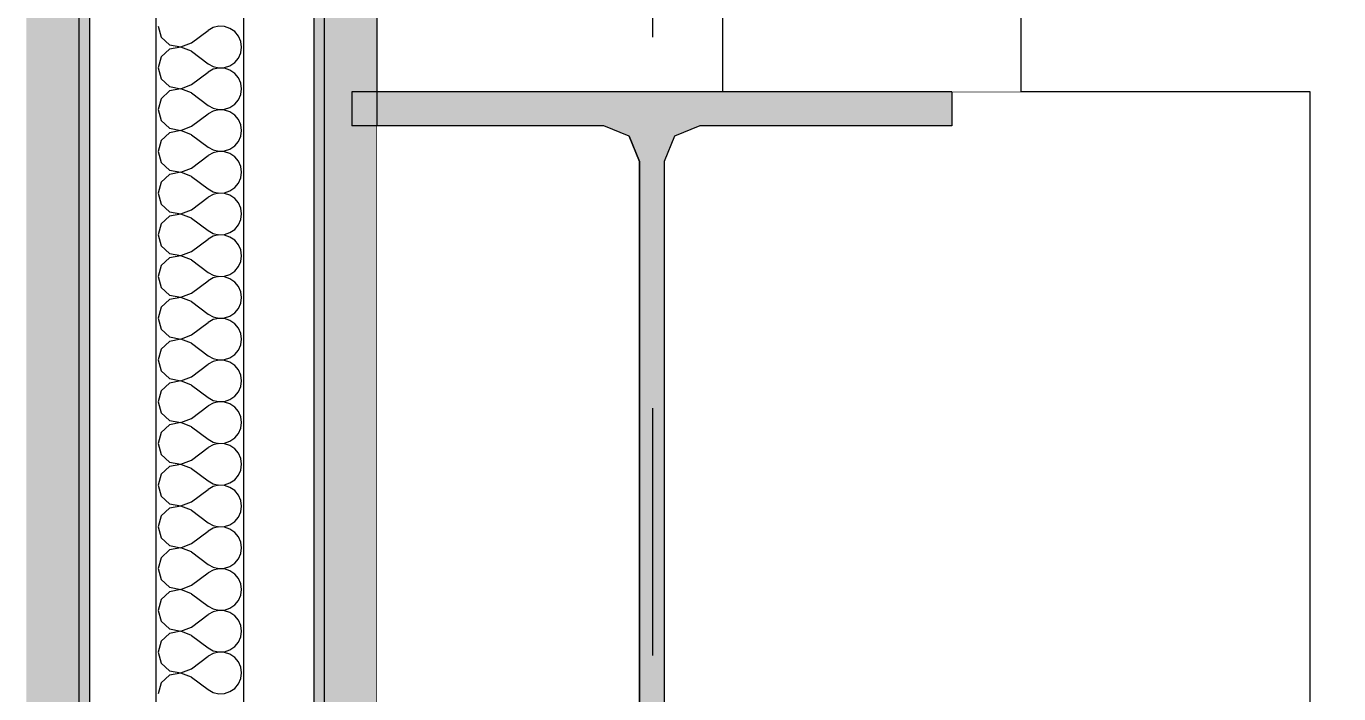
# Model space of a CAD drawing. Header units: millimetres. Extents: x -48147 to 1436659, y -488302 to 18123.
# Drawn here: x 1419576 to 1419950.3, y -467454.5 to -467264.1 of the extents above; entities that cross this region are included whole.
import ezdxf
from ezdxf.enums import TextEntityAlignment as Align

# ---------------------------------------------------------------- set-up
doc = ezdxf.new("R2010")
doc.units = ezdxf.units.MM
doc.header["$MEASUREMENT"] = 0
doc.linetypes.add('Double Dashed', pattern=[546.805537, 264.583325, -105.833328, 70.555556, -105.833328])
doc.linetypes.add('Wipeout_Contour', pattern=[1000, 0, -1000])
for name, color, linetype in [('New_A-15-MG_Structural_Grid_Phase_2', 7, 'Continuous'), ('New_A-25-M_Wall_Int', 7, 'Continuous'), ('New_A-95-D_1_20', 7, 'Continuous'), ('S-280-M_STRUCT_FRAME.IFC Import', 7, 'Continuous')]:
    doc.layers.add(name, color=color, linetype=linetype)
doc.layers.add('New_A-15-MG_Structural_Grid_Phase_2_Pen_No__222', color=7, linetype='Continuous', lineweight=13, true_color=0x65af33)
doc.layers.add('New_A-25-M_Wall_Int_Pen_No__107', color=7, linetype='Continuous', lineweight=15, true_color=0xa6a6a6)
for name, color, linetype, lineweight in [('New_A-25-M_Wall_Int_Pen_No__1', 7, 'Continuous', 13), ('New_A-25-M_Wall_Int_Pen_No__87', 8, 'Continuous', 20), ('New_A-95-D_1_20_Pen_No__1', 7, 'Continuous', 13), ('S-280-M_STRUCT_FRAME.IFC Import_Pen_No__1', 7, 'Continuous', 13), ('S-280-M_STRUCT_FRAME.IFC Import_Pen_No__160', 5, 'Continuous', 200), ('S-280-M_STRUCT_FRAME.IFC Import_Pen_No__90', 8, 'Continuous', 20)]:
    doc.layers.add(name, color=color, linetype=linetype, lineweight=lineweight)
doc.styles.add('GENERATED_STYLE_1', font='')
doc.styles.add('GENERATED_STYLE_2', font='')
doc.styles.get('GENERATED_STYLE_1').set_extended_font_data('Arial')
doc.styles.get('GENERATED_STYLE_2').set_extended_font_data('Swis721 BT')
doc.dimstyles.new('GENERATED_STYLE__4', dxfattribs={"dimtxt": 125, "dimasz": 47.5, "dimexe": 0.18, "dimexo": 50, "dimgap": 0.09, "dimtad": 1, "dimdec": 0, "dimzin": 0, "dimdsep": 46, "dimtxsty": 'GENERATED_STYLE_1', "dimblk": 'ARROWHEAD_2', "dimblk1": 'ARROWHEAD_2', "dimblk2": 'ARROWHEAD_2', "dimcen": 0.09, "dimclrd": 7, "dimclre": 7, "dimclrt": 7, "dimadec": 0, "dimazin": 0, "dimtfac": 1, "dimtdec": 4, "dimtmove": 0, "dimatfit": 3, "dimfxl": 1, "dimtolj": 1, "dimtzin": 0, "dimarcsym": 0})

# ---------------------------------------------------------------- blocks, each defined once
blk = doc.blocks.new('*X202', base_point=(1424163.9, -483032.8))
at = {"layer": 'New_A-25-M_Wall_Int_Pen_No__107', "linetype": 'Continuous'}
for p, q in [((1419613.58, -467264.08), (1419614.47, -467267.21)), ((1419623.11, -467268.84), (1419627.87, -467265.27)), ((1419629.31, -467264.48), (1419627.87, -467265.27)), ((1419630.9, -467264.11), (1419629.31, -467264.48)), ((1419632.55, -467264.19), (1419630.9, -467264.11)), ((1419634.1, -467264.71), (1419632.55, -467264.19)), ((1419635.46, -467265.64), (1419634.1, -467264.71)), ((1419636.5, -467266.91), (1419635.46, -467265.64)), ((1419614.47, -467267.21), (1419616.87, -467269.41)), ((1419616.87, -467269.41), (1419620.07, -467270.01)), ((1419620.07, -467270.01), (1419623.11, -467268.84)), ((1419637.17, -467268.41), (1419636.5, -467266.91)), ((1419637.39, -467270.04), (1419637.17, -467268.41)), ((1419614.47, -467272.86), (1419613.58, -467275.99)), ((1419616.87, -467270.66), (1419614.47, -467272.86)), ((1419620.07, -467270.06), (1419616.87, -467270.66)), ((1419623.11, -467271.23), (1419620.07, -467270.06)), ((1419623.11, -467271.23), (1419627.87, -467274.8)), ((1419635.46, -467274.43), (1419636.5, -467273.16)), ((1419636.5, -467273.16), (1419637.17, -467271.66)), ((1419637.17, -467271.66), (1419637.39, -467270.04)), ((1419613.58, -467275.99), (1419614.47, -467279.12)), ((1419627.87, -467274.8), (1419629.31, -467275.59)), ((1419629.31, -467276.38), (1419627.87, -467277.18)), ((1419629.31, -467275.59), (1419630.9, -467275.96)), ((1419630.9, -467276.01), (1419629.31, -467276.38)), ((1419630.9, -467275.96), (1419632.55, -467275.88)), ((1419632.55, -467276.09), (1419630.9, -467276.01)), ((1419632.55, -467275.88), (1419634.1, -467275.36)), ((1419634.1, -467276.62), (1419632.55, -467276.09)), ((1419634.1, -467275.36), (1419635.46, -467274.43)), ((1419635.46, -467277.55), (1419634.1, -467276.62)), ((1419614.47, -467279.12), (1419616.87, -467281.31)), ((1419620.07, -467281.92), (1419623.11, -467280.75)), ((1419623.11, -467280.75), (1419627.87, -467277.18)), ((1419636.5, -467278.81), (1419635.46, -467277.55)), ((1419637.17, -467280.31), (1419636.5, -467278.81)), ((1419637.39, -467281.94), (1419637.17, -467280.31)), ((1419616.87, -467282.57), (1419614.47, -467284.76)), ((1419616.87, -467281.31), (1419620.07, -467281.92)), ((1419620.07, -467281.96), (1419616.87, -467282.57)), ((1419623.11, -467283.13), (1419620.07, -467281.96)), ((1419623.11, -467283.13), (1419627.87, -467286.7)), ((1419636.5, -467285.07), (1419637.17, -467283.57)), ((1419637.17, -467283.57), (1419637.39, -467281.94)), ((1419614.47, -467284.76), (1419613.58, -467287.89)), ((1419613.58, -467287.89), (1419614.47, -467291.02)), ((1419627.87, -467286.7), (1419629.31, -467287.5)), ((1419629.31, -467287.5), (1419630.9, -467287.87)), ((1419630.9, -467287.92), (1419629.31, -467288.29)), ((1419630.9, -467287.87), (1419632.55, -467287.79)), ((1419632.55, -467288), (1419630.9, -467287.92)), ((1419632.55, -467287.79), (1419634.1, -467287.26)), ((1419634.1, -467288.52), (1419632.55, -467288)), ((1419634.1, -467287.26), (1419635.46, -467286.33)), ((1419635.46, -467286.33), (1419636.5, -467285.07)), ((1419614.47, -467291.02), (1419616.87, -467293.22)), ((1419623.11, -467292.65), (1419627.87, -467289.08)), ((1419629.31, -467288.29), (1419627.87, -467289.08)), ((1419635.46, -467289.45), (1419634.1, -467288.52)), ((1419636.5, -467290.72), (1419635.46, -467289.45)), ((1419637.17, -467292.22), (1419636.5, -467290.72)), ((1419616.87, -467294.47), (1419614.47, -467296.67)), ((1419616.87, -467293.22), (1419620.07, -467293.82)), ((1419620.07, -467293.87), (1419616.87, -467294.47)), ((1419620.07, -467293.82), (1419623.11, -467292.65)), ((1419623.11, -467295.04), (1419620.07, -467293.87)), ((1419623.11, -467295.04), (1419627.87, -467298.61)), ((1419636.5, -467296.97), (1419637.17, -467295.47)), ((1419637.39, -467293.84), (1419637.17, -467292.22)), ((1419637.17, -467295.47), (1419637.39, -467293.84)), ((1419614.47, -467296.67), (1419613.58, -467299.8)), ((1419627.87, -467298.61), (1419629.31, -467299.4)), ((1419629.31, -467299.4), (1419630.9, -467299.77)), ((1419632.55, -467299.69), (1419634.1, -467299.17)), ((1419634.1, -467299.17), (1419635.46, -467298.24)), ((1419635.46, -467298.24), (1419636.5, -467296.97)), ((1419613.58, -467299.8), (1419614.47, -467302.93)), ((1419614.47, -467302.93), (1419616.87, -467305.12)), ((1419623.11, -467304.56), (1419627.87, -467300.99)), ((1419629.31, -467300.19), (1419627.87, -467300.99)), ((1419630.9, -467299.82), (1419629.31, -467300.19)), ((1419630.9, -467299.77), (1419632.55, -467299.69)), ((1419632.55, -467299.9), (1419630.9, -467299.82)), ((1419634.1, -467300.43), (1419632.55, -467299.9)), ((1419635.46, -467301.36), (1419634.1, -467300.43)), ((1419636.5, -467302.62), (1419635.46, -467301.36)), ((1419637.17, -467304.12), (1419636.5, -467302.62)), ((1419616.87, -467306.38), (1419614.47, -467308.57)), ((1419616.87, -467305.12), (1419620.07, -467305.73)), ((1419620.07, -467305.77), (1419616.87, -467306.38)), ((1419620.07, -467305.73), (1419623.11, -467304.56)), ((1419623.11, -467306.94), (1419620.07, -467305.77)), ((1419623.11, -467306.94), (1419627.87, -467310.51)), ((1419637.39, -467305.75), (1419637.17, -467304.12)), ((1419637.17, -467307.38), (1419637.39, -467305.75)), ((1419614.47, -467308.57), (1419613.58, -467311.7)), ((1419627.87, -467310.51), (1419629.31, -467311.31)), ((1419634.1, -467311.07), (1419635.46, -467310.14)), ((1419635.46, -467310.14), (1419636.5, -467308.88)), ((1419636.5, -467308.88), (1419637.17, -467307.38)), ((1419613.58, -467311.7), (1419614.47, -467314.83)), ((1419623.11, -467316.46), (1419627.87, -467312.89)), ((1419629.31, -467312.1), (1419627.87, -467312.89)), ((1419629.31, -467311.31), (1419630.9, -467311.68)), ((1419630.9, -467311.73), (1419629.31, -467312.1)), ((1419630.9, -467311.68), (1419632.55, -467311.6)), ((1419632.55, -467311.81), (1419630.9, -467311.73)), ((1419632.55, -467311.6), (1419634.1, -467311.07)), ((1419634.1, -467312.33), (1419632.55, -467311.81)), ((1419635.46, -467313.26), (1419634.1, -467312.33)), ((1419636.5, -467314.52), (1419635.46, -467313.26)), ((1419614.47, -467314.83), (1419616.87, -467317.03)), ((1419616.87, -467317.03), (1419620.07, -467317.63)), ((1419620.07, -467317.68), (1419616.87, -467318.28)), ((1419620.07, -467317.63), (1419623.11, -467316.46)), ((1419623.11, -467318.84), (1419620.07, -467317.68)), ((1419637.17, -467316.03), (1419636.5, -467314.52)), ((1419637.39, -467317.65), (1419637.17, -467316.03)), ((1419637.17, -467319.28), (1419637.39, -467317.65)), ((1419614.47, -467320.48), (1419613.58, -467323.61)), ((1419616.87, -467318.28), (1419614.47, -467320.48)), ((1419623.11, -467318.84), (1419627.87, -467322.42)), ((1419635.46, -467322.05), (1419636.5, -467320.78)), ((1419636.5, -467320.78), (1419637.17, -467319.28)), ((1419613.58, -467323.61), (1419614.47, -467326.74)), ((1419623.11, -467328.37), (1419627.87, -467324.8)), ((1419627.87, -467322.42), (1419629.31, -467323.21)), ((1419629.31, -467324), (1419627.87, -467324.8)), ((1419629.31, -467323.21), (1419630.9, -467323.58)), ((1419630.9, -467323.63), (1419629.31, -467324)), ((1419630.9, -467323.58), (1419632.55, -467323.5)), ((1419632.55, -467323.71), (1419630.9, -467323.63)), ((1419632.55, -467323.5), (1419634.1, -467322.98)), ((1419634.1, -467324.23), (1419632.55, -467323.71)), ((1419634.1, -467322.98), (1419635.46, -467322.05)), ((1419635.46, -467325.16), (1419634.1, -467324.23)), ((1419636.5, -467326.43), (1419635.46, -467325.16)), ((1419614.47, -467326.74), (1419616.87, -467328.93)), ((1419616.87, -467328.93), (1419620.07, -467329.53)), ((1419620.07, -467329.53), (1419623.11, -467328.37)), ((1419637.17, -467327.93), (1419636.5, -467326.43)), ((1419637.39, -467329.56), (1419637.17, -467327.93)), ((1419614.47, -467332.38), (1419613.58, -467335.51)), ((1419616.87, -467330.19), (1419614.47, -467332.38)), ((1419620.07, -467329.58), (1419616.87, -467330.19)), ((1419623.11, -467330.75), (1419620.07, -467329.58)), ((1419623.11, -467330.75), (1419627.87, -467334.32)), ((1419635.46, -467333.95), (1419636.5, -467332.69)), ((1419636.5, -467332.69), (1419637.17, -467331.19)), ((1419637.17, -467331.19), (1419637.39, -467329.56)), ((1419613.58, -467335.51), (1419614.47, -467338.64)), ((1419623.11, -467340.27), (1419627.87, -467336.7)), ((1419627.87, -467334.32), (1419629.31, -467335.12)), ((1419629.31, -467335.91), (1419627.87, -467336.7)), ((1419629.31, -467335.12), (1419630.9, -467335.49)), ((1419630.9, -467335.54), (1419629.31, -467335.91)), ((1419630.9, -467335.49), (1419632.55, -467335.41)), ((1419632.55, -467335.61), (1419630.9, -467335.54)), ((1419632.55, -467335.41), (1419634.1, -467334.88)), ((1419634.1, -467336.14), (1419632.55, -467335.61)), ((1419634.1, -467334.88), (1419635.46, -467333.95)), ((1419635.46, -467337.07), (1419634.1, -467336.14)), ((1419614.47, -467338.64), (1419616.87, -467340.84)), ((1419620.07, -467341.44), (1419623.11, -467340.27)), ((1419636.5, -467338.33), (1419635.46, -467337.07)), ((1419637.17, -467339.84), (1419636.5, -467338.33)), ((1419637.39, -467341.46), (1419637.17, -467339.84)), ((1419614.47, -467344.29), (1419613.58, -467347.42)), ((1419616.87, -467342.09), (1419614.47, -467344.29)), ((1419616.87, -467340.84), (1419620.07, -467341.44)), ((1419620.07, -467341.49), (1419616.87, -467342.09)), ((1419623.11, -467342.65), (1419620.07, -467341.49)), ((1419623.11, -467342.65), (1419627.87, -467346.23)), ((1419636.5, -467344.59), (1419637.17, -467343.09)), ((1419637.17, -467343.09), (1419637.39, -467341.46)), ((1419613.58, -467347.42), (1419614.47, -467350.55)), ((1419627.87, -467346.23), (1419629.31, -467347.02)), ((1419629.31, -467347.81), (1419627.87, -467348.61)), ((1419629.31, -467347.02), (1419630.9, -467347.39)), ((1419630.9, -467347.44), (1419629.31, -467347.81)), ((1419630.9, -467347.39), (1419632.55, -467347.31)), ((1419632.55, -467347.52), (1419630.9, -467347.44)), ((1419632.55, -467347.31), (1419634.1, -467346.79)), ((1419634.1, -467348.04), (1419632.55, -467347.52)), ((1419634.1, -467346.79), (1419635.46, -467345.86)), ((1419635.46, -467348.97), (1419634.1, -467348.04)), ((1419635.46, -467345.86), (1419636.5, -467344.59)), ((1419614.47, -467350.55), (1419616.87, -467352.74)), ((1419623.11, -467352.18), (1419627.87, -467348.61)), ((1419636.5, -467350.24), (1419635.46, -467348.97)), ((1419637.17, -467351.74), (1419636.5, -467350.24)), ((1419637.39, -467353.37), (1419637.17, -467351.74)), ((1419616.87, -467354), (1419614.47, -467356.19)), ((1419616.87, -467352.74), (1419620.07, -467353.34)), ((1419620.07, -467353.39), (1419616.87, -467354)), ((1419620.07, -467353.34), (1419623.11, -467352.18)), ((1419623.11, -467354.56), (1419620.07, -467353.39)), ((1419623.11, -467354.56), (1419627.87, -467358.13)), ((1419636.5, -467356.5), (1419637.17, -467354.99)), ((1419637.17, -467354.99), (1419637.39, -467353.37)), ((1419614.47, -467356.19), (1419613.58, -467359.32)), ((1419613.58, -467359.32), (1419614.47, -467362.45)), ((1419627.87, -467358.13), (1419629.31, -467358.92)), ((1419629.31, -467358.92), (1419630.9, -467359.3)), ((1419630.9, -467359.34), (1419629.31, -467359.72)), ((1419630.9, -467359.3), (1419632.55, -467359.22)), ((1419632.55, -467359.42), (1419630.9, -467359.34)), ((1419632.55, -467359.22), (1419634.1, -467358.69)), ((1419634.1, -467358.69), (1419635.46, -467357.76)), ((1419635.46, -467357.76), (1419636.5, -467356.5)), ((1419614.47, -467362.45), (1419616.87, -467364.64)), ((1419623.11, -467364.08), (1419627.87, -467360.51)), ((1419629.31, -467359.72), (1419627.87, -467360.51)), ((1419634.1, -467359.95), (1419632.55, -467359.42)), ((1419635.46, -467360.88), (1419634.1, -467359.95)), ((1419636.5, -467362.14), (1419635.46, -467360.88)), ((1419637.17, -467363.65), (1419636.5, -467362.14)), ((1419616.87, -467365.9), (1419614.47, -467368.1)), ((1419616.87, -467364.64), (1419620.07, -467365.25)), ((1419620.07, -467365.3), (1419616.87, -467365.9)), ((1419620.07, -467365.25), (1419623.11, -467364.08)), ((1419623.11, -467366.46), (1419620.07, -467365.3)), ((1419623.11, -467366.46), (1419627.87, -467370.04)), ((1419637.39, -467365.27), (1419637.17, -467363.65)), ((1419637.17, -467366.9), (1419637.39, -467365.27)), ((1419614.47, -467368.1), (1419613.58, -467371.23)), ((1419627.87, -467370.04), (1419629.31, -467370.83)), ((1419632.55, -467371.12), (1419634.1, -467370.6)), ((1419634.1, -467370.6), (1419635.46, -467369.67)), ((1419635.46, -467369.67), (1419636.5, -467368.4)), ((1419636.5, -467368.4), (1419637.17, -467366.9)), ((1419613.58, -467371.23), (1419614.47, -467374.35)), ((1419623.11, -467375.99), (1419627.87, -467372.42)), ((1419629.31, -467371.62), (1419627.87, -467372.42)), ((1419629.31, -467370.83), (1419630.9, -467371.2)), ((1419630.9, -467371.25), (1419629.31, -467371.62)), ((1419630.9, -467371.2), (1419632.55, -467371.12)), ((1419632.55, -467371.33), (1419630.9, -467371.25)), ((1419634.1, -467371.85), (1419632.55, -467371.33)), ((1419635.46, -467372.78), (1419634.1, -467371.85)), ((1419636.5, -467374.05), (1419635.46, -467372.78)), ((1419637.17, -467375.55), (1419636.5, -467374.05)), ((1419614.47, -467374.35), (1419616.87, -467376.55)), ((1419616.87, -467377.81), (1419614.47, -467380)), ((1419616.87, -467376.55), (1419620.07, -467377.15)), ((1419620.07, -467377.2), (1419616.87, -467377.81)), ((1419620.07, -467377.15), (1419623.11, -467375.99)), ((1419623.11, -467378.37), (1419620.07, -467377.2)), ((1419637.39, -467377.18), (1419637.17, -467375.55)), ((1419637.17, -467378.8), (1419637.39, -467377.18)), ((1419614.47, -467380), (1419613.58, -467383.13)), ((1419623.11, -467378.37), (1419627.87, -467381.94)), ((1419634.1, -467382.5), (1419635.46, -467381.57)), ((1419635.46, -467381.57), (1419636.5, -467380.31)), ((1419636.5, -467380.31), (1419637.17, -467378.8)), ((1419613.58, -467383.13), (1419614.47, -467386.26)), ((1419623.11, -467387.89), (1419627.87, -467384.32)), ((1419627.87, -467381.94), (1419629.31, -467382.73)), ((1419629.31, -467383.53), (1419627.87, -467384.32)), ((1419629.31, -467382.73), (1419630.9, -467383.11)), ((1419630.9, -467383.15), (1419629.31, -467383.53)), ((1419630.9, -467383.11), (1419632.55, -467383.03)), ((1419632.55, -467383.23), (1419630.9, -467383.15)), ((1419632.55, -467383.03), (1419634.1, -467382.5)), ((1419634.1, -467383.76), (1419632.55, -467383.23)), ((1419635.46, -467384.69), (1419634.1, -467383.76)), ((1419636.5, -467385.95), (1419635.46, -467384.69)), ((1419614.47, -467386.26), (1419616.87, -467388.45)), ((1419616.87, -467388.45), (1419620.07, -467389.06)), ((1419620.07, -467389.11), (1419616.87, -467389.71)), ((1419620.07, -467389.06), (1419623.11, -467387.89)), ((1419623.11, -467390.27), (1419620.07, -467389.11)), ((1419637.17, -467387.46), (1419636.5, -467385.95)), ((1419637.39, -467389.08), (1419637.17, -467387.46)), ((1419637.17, -467390.71), (1419637.39, -467389.08)), ((1419614.47, -467391.91), (1419613.58, -467395.04)), ((1419616.87, -467389.71), (1419614.47, -467391.91)), ((1419623.11, -467390.27), (1419627.87, -467393.84)), ((1419635.46, -467393.48), (1419636.5, -467392.21)), ((1419636.5, -467392.21), (1419637.17, -467390.71)), ((1419613.58, -467395.04), (1419614.47, -467398.16)), ((1419623.11, -467399.8), (1419627.87, -467396.23)), ((1419627.87, -467393.84), (1419629.31, -467394.64)), ((1419629.31, -467395.43), (1419627.87, -467396.23)), ((1419629.31, -467394.64), (1419630.9, -467395.01)), ((1419630.9, -467395.06), (1419629.31, -467395.43)), ((1419630.9, -467395.01), (1419632.55, -467394.93)), ((1419632.55, -467395.14), (1419630.9, -467395.06)), ((1419632.55, -467394.93), (1419634.1, -467394.41)), ((1419634.1, -467395.66), (1419632.55, -467395.14)), ((1419634.1, -467394.41), (1419635.46, -467393.48)), ((1419635.46, -467396.59), (1419634.1, -467395.66)), ((1419636.5, -467397.86), (1419635.46, -467396.59)), ((1419614.47, -467398.16), (1419616.87, -467400.36)), ((1419616.87, -467400.36), (1419620.07, -467400.96)), ((1419620.07, -467400.96), (1419623.11, -467399.8)), ((1419637.17, -467399.36), (1419636.5, -467397.86)), ((1419637.39, -467400.99), (1419637.17, -467399.36)), ((1419614.47, -467403.81), (1419613.58, -467406.94)), ((1419616.87, -467401.62), (1419614.47, -467403.81)), ((1419620.07, -467401.01), (1419616.87, -467401.62)), ((1419623.11, -467402.18), (1419620.07, -467401.01)), ((1419623.11, -467402.18), (1419627.87, -467405.75)), ((1419635.46, -467405.38), (1419636.5, -467404.12)), ((1419636.5, -467404.12), (1419637.17, -467402.61)), ((1419637.17, -467402.61), (1419637.39, -467400.99)), ((1419613.58, -467406.94), (1419614.47, -467410.07)), ((1419627.87, -467405.75), (1419629.31, -467406.54)), ((1419629.31, -467407.34), (1419627.87, -467408.13)), ((1419629.31, -467406.54), (1419630.9, -467406.92)), ((1419630.9, -467406.96), (1419629.31, -467407.34)), ((1419630.9, -467406.92), (1419632.55, -467406.84)), ((1419632.55, -467407.04), (1419630.9, -467406.96)), ((1419632.55, -467406.84), (1419634.1, -467406.31)), ((1419634.1, -467407.57), (1419632.55, -467407.04)), ((1419634.1, -467406.31), (1419635.46, -467405.38)), ((1419635.46, -467408.5), (1419634.1, -467407.57)), ((1419614.47, -467410.07), (1419616.87, -467412.26)), ((1419620.07, -467412.87), (1419623.11, -467411.7)), ((1419623.11, -467411.7), (1419627.87, -467408.13)), ((1419636.5, -467409.76), (1419635.46, -467408.5)), ((1419637.17, -467411.27), (1419636.5, -467409.76)), ((1419637.39, -467412.89), (1419637.17, -467411.27)), ((1419616.87, -467413.52), (1419614.47, -467415.72)), ((1419616.87, -467412.26), (1419620.07, -467412.87)), ((1419620.07, -467412.92), (1419616.87, -467413.52)), ((1419623.11, -467414.08), (1419620.07, -467412.92)), ((1419623.11, -467414.08), (1419627.87, -467417.65)), ((1419636.5, -467416.02), (1419637.17, -467414.52)), ((1419637.17, -467414.52), (1419637.39, -467412.89)), ((1419614.47, -467415.72), (1419613.58, -467418.84)), ((1419613.58, -467418.84), (1419614.47, -467421.97)), ((1419627.87, -467417.65), (1419629.31, -467418.45)), ((1419629.31, -467419.24), (1419627.87, -467420.04)), ((1419629.31, -467418.45), (1419630.9, -467418.82)), ((1419630.9, -467418.87), (1419629.31, -467419.24)), ((1419630.9, -467418.82), (1419632.55, -467418.74)), ((1419632.55, -467418.95), (1419630.9, -467418.87)), ((1419632.55, -467418.74), (1419634.1, -467418.22)), ((1419634.1, -467419.47), (1419632.55, -467418.95)), ((1419634.1, -467418.22), (1419635.46, -467417.29)), ((1419635.46, -467417.29), (1419636.5, -467416.02)), ((1419614.47, -467421.97), (1419616.87, -467424.17)), ((1419623.11, -467423.61), (1419627.87, -467420.04)), ((1419635.46, -467420.4), (1419634.1, -467419.47)), ((1419636.5, -467421.67), (1419635.46, -467420.4)), ((1419637.17, -467423.17), (1419636.5, -467421.67)), ((1419616.87, -467425.43), (1419614.47, -467427.62)), ((1419616.87, -467424.17), (1419620.07, -467424.77)), ((1419620.07, -467424.82), (1419616.87, -467425.43)), ((1419620.07, -467424.77), (1419623.11, -467423.61)), ((1419623.11, -467425.99), (1419620.07, -467424.82)), ((1419623.11, -467425.99), (1419627.87, -467429.56)), ((1419636.5, -467427.93), (1419637.17, -467426.42)), ((1419637.39, -467424.8), (1419637.17, -467423.17)), ((1419637.17, -467426.42), (1419637.39, -467424.8)), ((1419614.47, -467427.62), (1419613.58, -467430.75)), ((1419627.87, -467429.56), (1419629.31, -467430.35)), ((1419629.31, -467430.35), (1419630.9, -467430.73)), ((1419632.55, -467430.65), (1419634.1, -467430.12)), ((1419634.1, -467430.12), (1419635.46, -467429.19)), ((1419635.46, -467429.19), (1419636.5, -467427.93)), ((1419613.58, -467430.75), (1419614.47, -467433.88)), ((1419614.47, -467433.88), (1419616.87, -467436.07)), ((1419623.11, -467435.51), (1419627.87, -467431.94)), ((1419629.31, -467431.15), (1419627.87, -467431.94)), ((1419630.9, -467430.77), (1419629.31, -467431.15)), ((1419630.9, -467430.73), (1419632.55, -467430.65)), ((1419632.55, -467430.85), (1419630.9, -467430.77)), ((1419634.1, -467431.38), (1419632.55, -467430.85)), ((1419635.46, -467432.31), (1419634.1, -467431.38)), ((1419636.5, -467433.57), (1419635.46, -467432.31)), ((1419637.17, -467435.08), (1419636.5, -467433.57)), ((1419616.87, -467437.33), (1419614.47, -467439.52)), ((1419616.87, -467436.07), (1419620.07, -467436.68)), ((1419620.07, -467436.73), (1419616.87, -467437.33)), ((1419620.07, -467436.68), (1419623.11, -467435.51)), ((1419623.11, -467437.89), (1419620.07, -467436.73)), ((1419623.11, -467437.89), (1419627.87, -467441.46)), ((1419637.39, -467436.7), (1419637.17, -467435.08)), ((1419637.17, -467438.33), (1419637.39, -467436.7)), ((1419614.47, -467439.52), (1419613.58, -467442.65)), ((1419627.87, -467441.46), (1419629.31, -467442.26)), ((1419634.1, -467442.03), (1419635.46, -467441.1)), ((1419635.46, -467441.1), (1419636.5, -467439.83)), ((1419636.5, -467439.83), (1419637.17, -467438.33)), ((1419613.58, -467442.65), (1419614.47, -467445.78)), ((1419623.11, -467447.42), (1419627.87, -467443.84)), ((1419629.31, -467443.05), (1419627.87, -467443.84)), ((1419629.31, -467442.26), (1419630.9, -467442.63)), ((1419630.9, -467442.68), (1419629.31, -467443.05)), ((1419630.9, -467442.63), (1419632.55, -467442.55)), ((1419632.55, -467442.76), (1419630.9, -467442.68)), ((1419632.55, -467442.55), (1419634.1, -467442.03)), ((1419634.1, -467443.28), (1419632.55, -467442.76)), ((1419635.46, -467444.21), (1419634.1, -467443.28)), ((1419636.5, -467445.48), (1419635.46, -467444.21)), ((1419637.17, -467446.98), (1419636.5, -467445.48)), ((1419614.47, -467445.78), (1419616.87, -467447.98)), ((1419616.87, -467447.98), (1419620.07, -467448.58)), ((1419620.07, -467448.63), (1419616.87, -467449.23)), ((1419620.07, -467448.58), (1419623.11, -467447.42)), ((1419623.11, -467449.8), (1419620.07, -467448.63)), ((1419637.39, -467448.61), (1419637.17, -467446.98)), ((1419637.17, -467450.23), (1419637.39, -467448.61)), ((1419614.47, -467451.43), (1419613.58, -467454.56)), ((1419616.87, -467449.23), (1419614.47, -467451.43)), ((1419623.11, -467449.8), (1419627.87, -467453.37)), ((1419635.46, -467453), (1419636.5, -467451.74)), ((1419636.5, -467451.74), (1419637.17, -467450.23)), ((1419627.87, -467453.37), (1419629.31, -467454.16)), ((1419629.31, -467454.16), (1419630.9, -467454.53)), ((1419630.9, -467454.53), (1419632.55, -467454.46)), ((1419632.55, -467454.46), (1419634.1, -467453.93)), ((1419634.1, -467453.93), (1419635.46, -467453))]:
    blk.add_line(p, q, dxfattribs=at)
blk = doc.blocks.new('Section Elem_178_2', base_point=(1424163.9, -483032.8))
at = {"layer": 'New_A-25-M_Wall_Int_Pen_No__107', "linetype": 'Continuous'}
for points in [[(1419590.99, -466936.53), (1419575.99, -466936.53), (1419575.99, -468424.8), (1419590.99, -468424.8)], [(1419675.99, -466936.53), (1419660.99, -466936.53), (1419660.99, -468424.8), (1419675.99, -468424.8), (1419675.99, -467907.8), (1419669.83, -467907.8), (1419669.83, -467882.8), (1419675.99, -467882.8)]]:
    blk.add_hatch(color=256, dxfattribs=at).paths.add_polyline_path(points)
at = {"layer": 'New_A-25-M_Wall_Int_Pen_No__107', "linetype": 'Continuous', "lineweight": 0, "true_color": 0x535353}
blk.add_hatch(color=251, dxfattribs=at).paths.add_polyline_path([(1419660.99, -466936.53), (1419657.99, -466936.53), (1419657.99, -468424.8), (1419660.99, -468424.8)])
at = {"layer": 'New_A-25-M_Wall_Int_Pen_No__1', "linetype": 'Continuous'}
for p, q in [((1419590.99, -466936.53), (1419590.99, -468424.8)), ((1419660.99, -466936.53), (1419660.99, -468424.8)), ((1419675.99, -466936.53), (1419675.99, -467882.8))]:
    blk.add_line(p, q, dxfattribs=at)
at = {"color": 254, "linetype": 'Wipeout_Contour', "lineweight": 0, "ltscale": 5978797.34800514}
blk.add_wipeout([(1419657.99, -466936.53), (1419637.99, -466936.53), (1419637.99, -468424.8), (1419657.99, -468424.8)], dxfattribs=at).dxf.layer = 'New_A-25-M_Wall_Int'
at = {"layer": 'New_A-25-M_Wall_Int_Pen_No__1', "linetype": 'Continuous'}
blk.add_line((1419657.99, -466936.53), (1419657.99, -468424.8), dxfattribs=at)
at = {"color": 254, "linetype": 'Wipeout_Contour', "lineweight": 0, "ltscale": 5978711.867128056}
blk.add_wipeout([(1419637.99, -466936.53), (1419612.99, -466936.53), (1419612.99, -468424.8), (1419637.99, -468424.8)], dxfattribs=at).dxf.layer = 'New_A-25-M_Wall_Int'
at = {"layer": 'New_A-25-M_Wall_Int_Pen_No__1', "linetype": 'Continuous'}
blk.add_line((1419637.99, -466936.53), (1419637.99, -468424.8), dxfattribs=at)
at = {"layer": 'New_A-25-M_Wall_Int'}
blk.add_blockref('*X202', (1424163.9, -483032.8), dxfattribs=at)
at = {"color": 254, "linetype": 'Wipeout_Contour', "lineweight": 0, "ltscale": 5978628.285936253}
blk.add_wipeout([(1419612.99, -466936.53), (1419593.99, -466936.53), (1419593.99, -468424.8), (1419612.99, -468424.8)], dxfattribs=at).dxf.layer = 'New_A-25-M_Wall_Int'
at = {"layer": 'New_A-25-M_Wall_Int_Pen_No__107', "linetype": 'Continuous', "lineweight": 0, "true_color": 0x535353}
blk.add_hatch(color=251, dxfattribs=at).paths.add_polyline_path([(1419593.99, -466936.53), (1419590.99, -466936.53), (1419590.99, -468424.8), (1419593.99, -468424.8)])
at = {"layer": 'New_A-25-M_Wall_Int_Pen_No__1', "linetype": 'Continuous'}
for p, q in [((1419593.99, -466936.53), (1419593.99, -468424.8)), ((1419612.99, -466936.53), (1419612.99, -468424.8))]:
    blk.add_line(p, q, dxfattribs=at)
blk = doc.blocks.new('Section Elem_203_2', base_point=(1424163.9, -483032.8))
at = {"color": 254, "linetype": 'Wipeout_Contour', "lineweight": 0, "ltscale": 11957650.74327939}
blk.add_wipeout([(1419675.99, -467292.5), (1419675.99, -467624.5), (1419740.74, -467624.5), (1419747.95, -467621.51), (1419750.94, -467614.3), (1419750.94, -467302.7), (1419747.95, -467295.48), (1419740.74, -467292.5)], dxfattribs=at).dxf.layer = 'New_A-25-M_Wall_Int'
at = {"color": 254, "linetype": 'Wipeout_Contour', "lineweight": 0, "ltscale": 20927074.39337669}
blk.add_wipeout([(1419675.99, -467634.2), (1419675.99, -467882.8), (1419942.21, -467882.8), (1419942.21, -467282.8), (1419839.99, -467282.8), (1419839.99, -467292.5), (1419768.14, -467292.5), (1419760.93, -467295.48), (1419757.94, -467302.7), (1419757.94, -467614.3), (1419760.93, -467621.51), (1419768.14, -467624.5), (1419839.99, -467624.5), (1419839.99, -467634.2)], dxfattribs=at).dxf.layer = 'New_A-25-M_Wall_Int'
at = {"layer": 'New_A-25-M_Wall_Int_Pen_No__87', "linetype": 'Continuous'}
for p, q in [((1419942.21, -467282.8), (1419839.99, -467282.8)), ((1419942.21, -467882.8), (1419942.21, -467282.8))]:
    blk.add_line(p, q, dxfattribs=at)
blk = doc.blocks.new('Section Elem_349_2', base_point=(1424163.9, -483032.8))
at = {"color": 254, "linetype": 'Wipeout_Contour', "lineweight": 0, "ltscale": 5978918.180013148}
blk.add_wipeout([(1419774.63, -467245.41), (1419774.63, -467282.8), (1419859.63, -467282.8), (1419859.63, -467245.41)], dxfattribs=at).dxf.layer = 'New_A-25-M_Wall_Int'
at = {"layer": 'New_A-25-M_Wall_Int_Pen_No__87', "linetype": 'Continuous'}
for p, q in [((1419774.63, -467282.8), (1419774.63, -467245.41)), ((1419859.63, -467245.41), (1419859.63, -467282.8))]:
    blk.add_line(p, q, dxfattribs=at)
blk = doc.blocks.new('Section Elem_395_2', base_point=(1424163.9, -483032.8))
at = {"layer": 'S-280-M_STRUCT_FRAME.IFC Import_Pen_No__160', "linetype": 'Continuous', "lineweight": 0, "true_color": 0x00007f}
blk.add_hatch(color=176, dxfattribs=at).paths.add_polyline_path([(1419839.99, -467634.2), (1419839.99, -467624.5), (1419768.14, -467624.5), (1419760.93, -467621.51), (1419757.94, -467614.3), (1419757.94, -467302.7), (1419760.93, -467295.48), (1419768.14, -467292.5), (1419839.99, -467292.5), (1419839.99, -467282.8), (1419668.89, -467282.8), (1419668.89, -467292.5), (1419740.74, -467292.5), (1419747.95, -467295.48), (1419750.94, -467302.7), (1419750.94, -467614.3), (1419747.95, -467621.51), (1419740.74, -467624.5), (1419668.89, -467624.5), (1419668.89, -467634.2)])
at = {"layer": 'S-280-M_STRUCT_FRAME.IFC Import_Pen_No__1', "linetype": 'Continuous'}
for p, q in [((1419668.89, -467282.8), (1419668.89, -467292.5)), ((1419839.99, -467282.8), (1419668.89, -467282.8)), ((1419839.99, -467282.8), (1419839.99, -467292.5)), ((1419668.89, -467624.5), (1419668.89, -467634.2)), ((1419839.99, -467624.5), (1419839.99, -467634.2)), ((1419839.99, -467634.2), (1419668.89, -467634.2))]:
    blk.add_line(p, q, dxfattribs=at)
at = {"layer": 'S-280-M_STRUCT_FRAME.IFC Import_Pen_No__1', "linetype": 'Continuous', "flags": 128}
for points in [[(1419747.95, -467295.48), (1419740.74, -467292.5), (1419668.89, -467292.5)], [(1419747.95, -467295.48), (1419750.94, -467302.7), (1419750.94, -467614.3), (1419747.95, -467621.51)], [(1419760.93, -467295.48), (1419757.94, -467302.7), (1419757.94, -467614.3), (1419760.93, -467621.51)], [(1419839.99, -467292.5), (1419768.14, -467292.5), (1419760.93, -467295.48)], [(1419747.95, -467621.51), (1419740.74, -467624.5), (1419668.89, -467624.5)], [(1419760.93, -467621.51), (1419768.14, -467624.5), (1419839.99, -467624.5)]]:
    blk.add_lwpolyline(points, dxfattribs=at)
at = {"layer": 'S-280-M_STRUCT_FRAME.IFC Import_Pen_No__90', "linetype": 'Continuous'}
for p, q in [((1419747.92, -467295.48), (1419740.7, -467292.5)), ((1419750.9, -467302.7), (1419747.92, -467295.48)), ((1419750.9, -467614.3), (1419750.9, -467302.7)), ((1419747.92, -467621.51), (1419750.9, -467614.3)), ((1419740.7, -467624.5), (1419747.92, -467621.51))]:
    blk.add_line(p, q, dxfattribs=at)
blk = doc.blocks.new('Standard grid marker[3]_2', base_point=(1419754.62, -461628.17))
at = {"layer": 'New_A-15-MG_Structural_Grid_Phase_2_Pen_No__222', "linetype": 'Double Dashed'}
blk.add_line((1419754.62, -462628.17), (1419754.62, -486032.8), dxfattribs=at)
at = {"layer": 'New_A-15-MG_Structural_Grid_Phase_2_Pen_No__222', "style": 'GENERATED_STYLE_2'}
for tag, p in [('AC_MarkerText_1_0', (1419754.62, -461357.58)), ('AC_MarkerText_1_1', (1419754.62, -487262.21))]:
    blk.add_attdef(tag, text='', height=175, rotation=360, dxfattribs=at).set_placement(p, align=Align.MIDDLE_CENTER)
blk = doc.blocks.new('*D527', base_point=(1424163.9, -483032.8))
at = {"layer": 'New_A-95-D_1_20_Pen_No__1', "linetype": 'Continuous'}
for p, q in [((1414179.05, -467264.75), (1414241.55, -467300.84)), ((1414257.17, -467282.8), (1414163.42, -467282.8)), ((1414210.3, -470882.8), (1414210.3, -467282.8)), ((1414179.05, -470864.75), (1414241.55, -470900.84)), ((1414257.17, -470882.8), (1414163.42, -470882.8)), ((1414210.3, -470907.8), (1414210.3, -470882.8))]:
    blk.add_line(p, q, dxfattribs=at)
at = {"layer": 'New_A-95-D_1_20_Pen_No__1', "insert": (1414185.3, -469297.29), "char_height": 125, "attachment_point": 7, "rotation": 90, "style": 'GENERATED_STYLE_1'}
blk.add_mtext('\\A1;{\\fArial|b0|i0|c0|p34;3,600}', dxfattribs=at)
blk = doc.blocks.new('ARROWHEAD_2')
at = {"color": 0, "linetype": 'Continuous', "lineweight": 0}
for p, q in [((-0.3781, -0.655), (0.3781, 0.655)), ((0, 0), (-1, 0))]:
    blk.add_line(p, q, dxfattribs=at)

msp = doc.modelspace()

# ---------------------------------------------------------------- block references
at = {"layer": 'New_A-25-M_Wall_Int'}
msp.add_blockref('Section Elem_178_2', (1424163.9, -483032.8), dxfattribs=at)

# ---------------------------------------------------------------- next in the draw order: block references
msp.add_blockref('Section Elem_203_2', (1424163.9, -483032.8), dxfattribs=at)

# ---------------------------------------------------------------- next in the draw order: block references
msp.add_blockref('Section Elem_349_2', (1424163.9, -483032.8), dxfattribs=at)

# ---------------------------------------------------------------- next in the draw order: block references
at = {"layer": 'New_A-15-MG_Structural_Grid_Phase_2', "color": 8, "linetype": 'Continuous', "lineweight": 15}
msp.add_blockref('Standard grid marker[3]_2', (1419754.62, -461628.17), dxfattribs=at)
at = {"layer": 'S-280-M_STRUCT_FRAME.IFC Import'}
msp.add_blockref('Section Elem_395_2', (1424163.9, -483032.8), dxfattribs=at)

# ---------------------------------------------------------------- next in the draw order: dimensions: what is measured, and where the dimension line sits
at = {"layer": 'New_A-95-D_1_20', "linetype": 'Continuous'}
dim = msp.add_linear_dim(base=(1414210.3, -467282.8), p1=(1421900.96, -470882.8), p2=(1414203.34, -467282.8), angle=90, dimstyle='GENERATED_STYLE__4', dxfattribs=at)
dim.commit()
dim.dimension.update_dxf_attribs({"geometry": '*D527', "text_midpoint": (1414122.8, -469060.15), "dimtype": 160, "text_rotation": 90})

doc.saveas('drawing.dxf')
